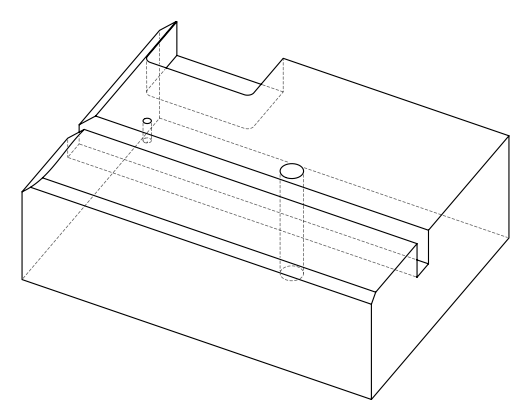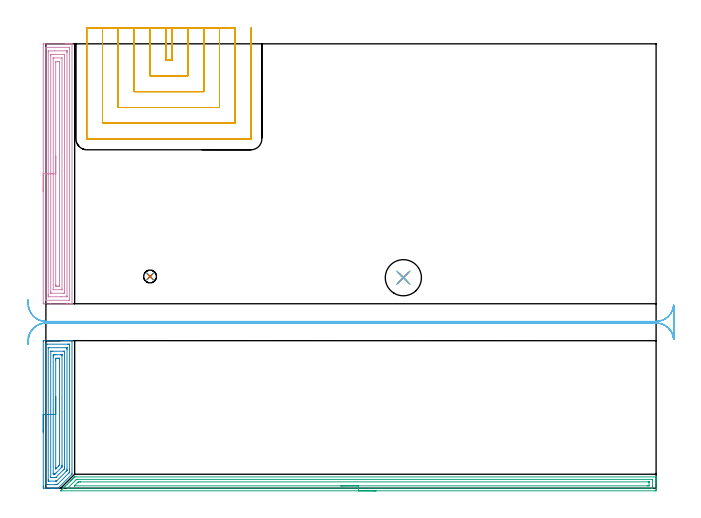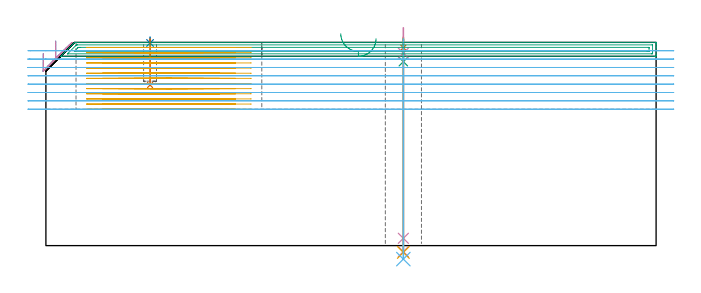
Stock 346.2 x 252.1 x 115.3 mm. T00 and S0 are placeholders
(PLAN: 12 operations, 8 tool changes, 68 min)
(1 SPOT_DRILL | STEP1HOLE | NXT0321_9005460120000 | 0.05 min | 181 mm3)
(2 SPOT_DRILL_1 | STEP1POCKET | NXT0321_9005460120000 | 0.03 min | 0 mm3)
(3 DRILL_BLIND_HOLE_INTO_CENTER | STEP1HOLE | UGT0301_193 | 0.05 min | 305 mm3)
(4 GUN_DRILL_THROUGH_HOLE | STEP1HOLE | UGT0307_005 | 0.6 min | 5791 mm3)
(5 DRILL_TO_ENLARGE_THROUGH_HOLE | STEP1HOLE | NXT0301_101 | 0.49 min | 8993 mm3)
(6 DRILL_TO_ENLARGE_THROUGH_HOLE_1 | STEP1HOLE | UGT0301_050 | 0.5 min | 22744 mm3)
(7 DRILL_BLIND_HOLE_INTO_CENTER_1 | STEP1POCKET | UGT0301_193 | 0.11 min | 947 mm3)
(8 AREA_MILL | FG_CHAMFER_SURFACE | UGT0205_001 | 4.24 min | 12107 mm3)
(9 AREA_MILL_1 | FG_CHAMFER_SURFACE_1 | UGT0205_001 | 8.24 min | 10379 mm3)
(10 AREA_MILL_2 | FG_CHAMFER_SURFACE_2 | UGT0205_001 | 7.39 min | 20586 mm3)
(11 MILL_SLOT | SLOT_PARTIAL_RECTANGULAR | NXT0201_011 | Follow Part, ap 3, ae 75% | 33.8 min | 239491 mm3)
(12 MILL_RECTANGULAR_SLOT | SLOT_RECTANGULAR | UGT0201_094 | Follow Part, ap 5, ae 75% | 12.52 min | 272268 mm3)
(TOOL NXT0321_9005460120000 | NC Spot Drill, 142deg, 12mm, Carbide, Uncoated | D12 PA142 FL30 Z2)
(TOOL UGT0301_193 | Twist Drill 7.3 mm | D7.3 PA118 FL66 Z2)
(TOOL UGT0307_005 | Gun Drill 8.3 mm | D8.3 PA130 FL24 Z1)
(TOOL NXT0301_101 | Carbide Drill 13mm [860.1-1300-104A1-MM 2214] | D13 PA140 FL123 Z2)
(TOOL UGT0301_050 | Twist Drill 20.5 mm | D20.5 PA118 FL145 Z2)
(TOOL UGT0205_001 | Chamfer Mill 20 x 3 x 45 deg. | D20 FL50 Z2)
(TOOL NXT0201_011 | ENDMILL 12mm [2P460-1200-NA 1630] | D12 FL38 Z6)
(TOOL UGT0201_094 | End mill 20 mm | D20 FL38 Z4)
(OP 1 SPOT_DRILL)
G17 G21 G94 G90
T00 M6
G54
G17 G0 G90 X202.8 Y119.4 S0 M3
G43 Z125.3 H0
G94 G81 G98 Z112.3 F250. R118.3
G80
M5
M2
(OP 2 SPOT_DRILL_1)
G17 G21 G94 G90
T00 M6
G54
G17 G0 G90 X59.1 Y120.1 S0 M3
G43 Z125.3 H0
G94 G81 G98 Z114.986 F250. R118.3
G80
M5
M2
(OP 3 DRILL_BLIND_HOLE_INTO_CENTER)
G17 G21 G94 G90
T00 M6
G54
G17 G0 G90 X202.8 Y119.4 S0 M3
G43 Z125.3 H0
G94 G81 G98 Z104.35 F250. R117.3
G80
M5
M2
(OP 4 GUN_DRILL_THROUGH_HOLE)
G17 G21 G94 G90
T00 M6
G54
G17 G0 G90 X202.8 Y119.4 M8
G43 Z125.3 H0
Z123.596
S716 M3
G94 G1 Z109.215 F125. M26
G4 X.084
Z4.15 F250.
G4 X.084
Z-3.435 F125.
G4 X.084
M5
M9
G0 Z123.596
Z125.3
M2
(OP 5 DRILL_TO_ENLARGE_THROUGH_HOLE)
G17 G21 G94 G90
T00 M6
G54
G17 G0 G90 X202.8 Y119.4 S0 M3
G43 Z125.3 H1
G94 G73 G98 Z-3.866 F250. Q11.917 R117.3
G80
M5
M2
(OP 6 DRILL_TO_ENLARGE_THROUGH_HOLE_1)
G17 G21 G94 G90
T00 M6
G54
G17 G0 G90 X202.8 Y119.4 S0 M3
G43 Z125.3 H0
G94 G73 G98 Z-7.659 F250. Q20.493 R117.3
G80
M5
M2
(OP 7 DRILL_BLIND_HOLE_INTO_CENTER_1)
G17 G21 G94 G90
T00 M6
G54
G17 G0 G90 X59.1 Y120.1 S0 M3
G43 Z125.3 H0
G94 G81 G98 Z91.1 F250. R117.3
G80
M5
M2
(OP 8 AREA_MILL)
G17 G21 G94 G90
T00 M6
G54
G17 G0 G90 X-1.5 Y31.85 S1061 M3
G43 Z125.3 H0
Z109.
G94 G1 Y31.888 Z108.128 F250.
Y32.002 Z107.264
Y32.191 Z106.412
Y32.453 Z105.58
Y32.787 Z104.774
Y33.19 Z104.
Y33.659 Z103.264
Y34.19 Z102.572
Y34.779 Z101.929
Y35.422 Z101.34
Y36.114 Z100.808
Y36.85 Z100.34
Y37.624 Z99.937
Y38.43 Z99.603
Y39.262 Z99.341
Y40.114 Z99.152
Y40.978 Z99.038
Y41.85 Z99.
Y83.153
X-1.496 Y83.467 Z99.002
X-1.491 Y83.69 Z99.005
X-1.263 Y83.7 Z99.234
X10.658 Z111.151
X11.343 Z111.841
X11.548 Z112.046
X12.234 Z112.731
X12.439 Z112.936
X12.85 Z113.349
X13.809 Z114.308
X14.22 Z114.719
X14.533 Z115.032
X14.771 Y83.693 Z115.263
X14.797 Y83.69 Z115.289
X14.8 Y83.597 Z115.3
Y8.541
X14.799 Y7.905 Z115.286
X14.685 Y7.784 Z115.182
X6.912 Y0.011 Z107.409
X6.9 Y0.005 Z107.397
X6.89 Y0. Z107.387
X4.834 Z105.333
X4.423 Z104.92
X4.218 Z104.715
X3.533 Z104.03
X3.327 Z103.825
X2.642 Z103.136
X-1.153 Y0.001 Z99.344
X-1.465 Y0.003 Z99.031
X-1.491 Y0.007 Z99.005
X-1.497 Y0.547 Z99.003
X-1.5 Y1.125 Z99.
Y41.85
X-0.086 Z100.414
X-0.085 Y81.489 Z100.415
X-0.083 Y81.601 Z100.417
X-0.079 Y81.674 Z100.421
X-0.075 Y81.692 Z100.425
X-0.069 Y81.694 Z100.431
X-0.03 Y81.697 Z100.47
X0.537 Y81.7 Z101.037
X0.861 Z101.361
X12.439 Z112.939
X13.007 Y81.698 Z113.507
X13.33 Y81.692 Z113.83
X13.369 Y81.69 Z113.869
X13.379 Y81.544 Z113.879
X13.384 Y81.433 Z113.884
X13.385 Y81.377 Z113.885
X13.386 Y10.261 Z113.886
X13.382 Y9.429 Z113.882
X13.38 Y9.379 Z113.88
X13.33 Y8.891 Z113.83
X13.157 Y8.713 Z113.657
X12.99 Y8.541 Z113.49
X6.772 Y2.323 Z107.272
X6.484 Y2.045 Z106.984
X6.446 Y2.01 Z106.946
X6.367 Y2.007 Z106.867
X6.205 Y2.004 Z106.705
X5.638 Y2. Z106.138
X5.314 Z105.814
X1.185 Z101.685
X0.861 Z101.361
X0.293 Y2.002 Z100.793
X-0.03 Y2.008 Z100.47
X-0.069 Y2.01 Z100.431
X-0.079 Y2.156 Z100.421
X-0.084 Y2.267 Z100.416
X-0.085 Y2.323 Z100.415
X-0.086 Y41.85 Z100.414
X1.328 Z101.828
X1.329 Y79.6 Z101.829
Y79.653
X1.332 Y79.678 Z101.832
X1.334 Y79.684 Z101.834
X1.353 Y79.69 Z101.853
X1.552 Y79.698 Z102.052
X1.652 Y79.7 Z102.152
X11.548 Z112.048
X11.648 Y79.699 Z112.148
X11.848 Y79.693 Z112.348
X11.965 Y79.688 Z112.465
X11.968 Y79.66 Z112.468
X11.97 Y79.6 Z112.47
X11.971 Y79.179 Z112.471
X11.972 Y78.712 Z112.472
X11.971 Y10.784 Z112.471
X11.97 Y10.317 Z112.47
X11.968 Y10.106 Z112.468
X11.965 Y10.003 Z112.465
X11.954 Y9.965 Z112.454
X11.93 Y9.937 Z112.43
X11.548 Y9.548 Z112.048
X11.489 Y9.488 Z111.989
X6.152 Y4.152 Z106.652
X6.098 Y4.1 Z106.598
X6.011 Y4.022 Z106.511
X5.713 Y4.008 Z106.213
X5.514 Y4.002 Z106.014
X5.414 Y4. Z105.914
X1.752 Z102.252
X1.652 Y4.001 Z102.152
X1.452 Y4.007 Z101.952
X1.335 Y4.012 Z101.835
X1.332 Y4.04 Z101.832
X1.331 Y4.1 Z101.831
X1.329 Y4.521 Z101.829
X1.328 Y4.988 Z101.828
Y41.85
X2.743 Z103.243
Y77.527
X2.745 Y77.625 Z103.245
X2.747 Y77.673 Z103.247
X2.749 Y77.689 Z103.249
X2.772 Y77.694 Z103.272
X3.533 Y77.7 Z104.033
X3.657 Z104.157
X9.892 Y77.699 Z110.392
X10.539 Y77.69 Z111.039
X10.551 Y77.688 Z111.051
X10.553 Y77.674 Z111.053
X10.556 Y77.633 Z111.056
X10.557 Y77.548 Z111.057
Y77.377
Y12.094
X10.556 Y11.307 Z111.056
X10.555 Y11.205 Z111.055
X10.55 Y11.014 Z111.05
X10.425 Y10.882 Z110.925
X10.261 Y10.713 Z110.761
X9.869 Y10.317 Z110.369
X5.815 Y6.265 Z106.315
X5.647 Y6.1 Z106.147
X5.585 Y6.042 Z106.085
X5.551 Y6.012 Z106.051
X5.505 Y6.009 Z106.005
X5.314 Y6.002 Z105.814
X5.189 Y6. Z105.689
X3.408 Z103.908
X2.761 Y6.01 Z103.261
X2.749 Y6.012 Z103.249
X2.747 Y6.026 Z103.247
X2.745 Y6.067 Z103.245
X2.743 Y6.152 Z103.243
Y6.323
Y41.85
X4.157 Z104.657
Y74.537
X4.158 Y75.159 Z104.658
X4.16 Y75.422 Z104.66
X4.164 Y75.681 Z104.664
X4.423 Y75.69 Z104.923
X4.774 Y75.698 Z105.274
X5.314 Y75.7 Z105.814
X5.663 Z106.163
X8.334 Z108.834
X8.877 Y75.699 Z109.377
X9.057 Y75.696 Z109.557
X9.122 Y75.693 Z109.622
X9.135 Y75.691 Z109.635
X9.137 Y75.666 Z109.637
X9.14 Y75.602 Z109.64
X9.142 Y75.425 Z109.642
Y12.982
X9.141 Y12.718 Z109.641
X9.136 Y12.094 Z109.636
X9.126 Y12.036 Z109.626
X9.087 Y11.992 Z109.587
X9.035 Y11.936 Z109.535
X8.877 Y11.775 Z109.377
X8.592 Y11.49 Z109.092
X5.643 Y8.541 Z106.143
X5.478 Y8.377 Z105.978
X5.314 Y8.216 Z105.814
X5.124 Y8.034 Z105.624
X5.094 Y8.01 Z105.594
X5.053 Y8.006 Z105.553
X4.964 Y8.002 Z105.464
X4.423 Y8.001 Z104.923
X4.243 Y8.004 Z104.743
X4.178 Y8.007 Z104.678
X4.165 Y8.009 Z104.665
X4.163 Y8.034 Z104.663
X4.16 Y8.098 Z104.66
X4.158 Y8.275 Z104.658
X4.157 Y41.85 Z104.657
X5.571 Z106.071
Y72.494
X5.572 Y73.125 Z106.072
X5.574 Y73.383 Z106.074
X5.578 Y73.689 Z106.078
X5.89 Y73.697 Z106.39
X6.205 Y73.699 Z106.705
X6.777 Y73.7 Z107.277
X7.095 Y73.699 Z107.595
X7.672 Y73.696 Z108.172
X7.711 Y73.69 Z108.211
X7.722 Y73.68 Z108.222
X7.725 Y73.643 Z108.225
X7.727 Y73.383 Z108.227
X7.729 Y72.751 Z108.229
Y72.494
Y13.87
X7.727 Y13.241 Z108.227
X7.724 Y13.111 Z108.224
X7.722 Y13.083 Z108.222
X7.701 Y13.058 Z108.201
X7.632 Y12.982 Z108.132
X7.365 Y12.713 Z107.865
X7.095 Y12.443 Z107.595
X6.031 Y11.379 Z106.531
X5.858 Y11.205 Z106.358
X5.604 Y10.956 Z106.104
X5.582 Y10.938 Z106.082
X5.578 Y10.939 Z106.078
X5.575 Y10.945 Z106.075
X5.572 Y11.205 Z106.072
X5.571 Y11.524 Z106.071
Y11.837
Y41.85
Y42.722 Z106.109
Y43.587 Z106.223
Y44.438 Z106.412
Y45.27 Z106.674
Y46.076 Z107.008
Y46.85 Z107.411
Y47.586 Z107.88
Y48.278 Z108.411
Y48.921 Z109.
Y49.51 Z109.643
Y50.042 Z110.335
Y50.51 Z111.071
Y50.913 Z111.845
Y51.247 Z112.651
Y51.509 Z113.483
Y51.698 Z114.335
Y51.812 Z115.2
Y51.85 Z116.071
G0 Z125.3
M5
M2
(OP 9 AREA_MILL_1)
G17 G21 G94 G90
T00 M6
G54
G17 G0 G90 X187.3 Y-1.5 S1061 M3
G43 Z125.3 H0
Z117.4
G94 G1 X187.262 Z116.528 F250.
X187.148 Z115.663
X186.959 Z114.812
X186.697 Z113.98
X186.363 Z113.174
X185.96 Z112.4
X185.492 Z111.664
X184.961 Z110.972
X184.371 Z110.329
X183.728 Z109.739
X183.036 Z109.208
X182.3 Z108.74
X181.526 Z108.337
X180.72 Z108.003
X179.888 Z107.741
X179.037 Z107.552
X178.172 Z107.438
X177.3 Z107.4
X8.564
X8.419 Y-1.493 Z107.406
X8.564 Y-1.338 Z107.561
X9.01 Y-0.889 Z108.009
X9.71 Y-0.19 Z108.71
X10.296 Y0.397 Z109.295
X10.59 Y0.69 Z109.59
X11.242 Y1.343 Z110.242
X12.135 Y2.235 Z111.135
X13.028 Y3.128 Z112.027
X13.816 Y3.917 Z112.814
X13.921 Y4.022 Z112.919
X14.252 Y4.352 Z113.252
X14.472 Y4.572 Z113.472
X14.696 Y4.796 Z113.695
X14.813 Y4.915 Z113.811
X14.989 Y5.09 Z113.988
X15.26 Y5.361 Z114.259
X15.427 Y5.53 Z114.424
X15.593 Y5.694 Z114.592
X15.706 Y5.807 Z114.705
X15.867 Y5.97 Z114.865
X16.025 Y6.126 Z115.023
X16.153 Y6.253 Z115.151
X16.295 Y6.396 Z115.29
X17.045 Y6.4 Z115.3
X346.036
X346.19 Y6.394 Z115.293
X346.2 Y6.084 Z114.984
Y5.735 Z114.635
Y5.09 Z113.985
Y3.887 Z112.784
Y3.33 Z112.224
Y-0.791 Z108.106
X346.197 Y-1.07 Z107.827
X346.19 Y-1.492 Z107.406
X346.022 Y-1.496 Z107.402
X345.59 Y-1.5 Z107.4
X177.3
Y-0.086 Z108.814
X12.581 Y-0.085 Z108.815
X12.474 Y-0.084 Z108.816
X12.327 Y-0.079 Z108.821
X12.285 Y-0.075 Z108.825
X12.293 Y-0.064 Z108.836
X12.37 Y0.018 Z108.918
X12.453 Y0.103 Z109.003
X12.581 Y0.232 Z109.132
X16.801 Y4.451 Z113.351
X17.045 Y4.694 Z113.594
X17.25 Y4.888 Z113.788
X17.353 Y4.979 Z113.879
X17.545 Y4.982 Z113.882
X17.938 Y4.985 Z113.885
X343.911
X344.167 Y4.98 Z113.88
X344.19 Y4.978 Z113.878
X344.195 Y4.959 Z113.859
X344.199 Y4.928 Z113.828
X344.2 Y4.899 Z113.799
Y4.7 Z113.6
Y1.18 Z110.08
X344.199 Y0.69 Z109.59
X344.197 Y0.303 Z109.203
X344.188 Y-0.079 Z108.821
X343.804 Y-0.084 Z108.816
X343.698 Y-0.085 Z108.815
X177.3 Y-0.086 Z108.814
Y1.328 Z110.228
X16.397 Y1.329 Z110.229
X16.17 Y1.331 Z110.231
X16.153 Y1.333 Z110.233
X16.147 Y1.336 Z110.236
X16.148 Y1.342 Z110.242
X16.153 Y1.352 Z110.252
X18.035 Y3.235 Z112.135
X18.132 Y3.33 Z112.23
X18.366 Y3.555 Z112.455
X18.593 Y3.565 Z112.465
X18.831 Y3.568 Z112.468
X19.479 Y3.571 Z112.471
X19.724
X341.774
X342.019 Y3.57 Z112.47
X342.1 Y3.568 Z112.468
X342.163 Y3.565 Z112.465
X342.19 Y3.555 Z112.455
X342.193 Y3.508 Z112.408
X342.197 Y3.33 Z112.23
X342.2 Y3.152 Z112.052
X342.198 Y1.57 Z110.47
X342.196 Y1.396 Z110.296
X342.19 Y1.338 Z110.238
X342.14 Y1.335 Z110.235
X342.019 Y1.333 Z110.233
X341.371 Y1.329 Z110.229
X341.126 Y1.328 Z110.228
X177.3
X176.429 Z110.266
X175.564 Z110.38
X174.712 Z110.569
X173.88 Z110.831
X173.074 Z111.165
X172.3 Z111.568
X171.564 Z112.037
X170.872 Z112.568
X170.229 Z113.157
X169.64 Z113.801
X169.109 Z114.493
X168.64 Z115.228
X168.237 Z116.002
X167.903 Z116.808
X167.641 Z117.64
X167.452 Z118.492
X167.338 Z119.357
X167.3 Z120.228
G0 Z125.3
M5
M2
(OP 10 AREA_MILL_2)
G17 G21 G94 G90
T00 M6
G54
G17 G0 G90 X-1.5 Y168.35 S1061 M3
G43 Z125.3 H0
Z109.
G94 G1 Y168.388 Z108.128 F250.
Y168.502 Z107.264
Y168.691 Z106.412
Y168.953 Z105.58
Y169.287 Z104.774
Y169.69 Z104.
Y170.158 Z103.264
Y170.69 Z102.572
Y171.279 Z101.929
Y171.922 Z101.34
Y172.614 Z100.809
Y173.35 Z100.34
Y174.124 Z99.937
Y174.93 Z99.603
Y175.762 Z99.341
Y176.614 Z99.152
Y177.478 Z99.038
Y178.35 Z99.
Y251.5
X-1.497 Y251.815 Z99.002
X-1.492 Y252.09 Z99.006
X-1.212 Y252.1 Z99.285
X10.949 Z111.444
X11.548 Z112.042
X12.131 Z112.628
X12.439 Z112.935
X13.022 Z113.518
X13.33 Z113.825
X13.945 Z114.444
X14.4 Z114.899
X14.756 Y252.093 Z115.247
X14.797 Y252.09 Z115.288
X14.8 Y251.946 Z115.3
Y104.754
X14.797 Y104.61 Z115.288
X14.756 Y104.607 Z115.247
X14.399 Y104.6 Z114.899
X13.945 Z114.444
X13.33 Z113.825
X12.131 Z112.628
X11.548 Z112.042
X2.526 Z103.023
X-1.153 Z99.344
X-1.212 Y104.601 Z99.285
X-1.492 Y104.61 Z99.006
X-1.499 Y104.888 Z98.999
Y104.916
X-1.5 Y178.35 Z99.
X-0.086 Z100.414
Y249.772
X-0.085 Y249.828 Z100.415
X-0.08 Y249.94 Z100.42
X-0.071 Y250.09 Z100.429
X-0.03 Y250.093 Z100.47
X0.478 Y250.1 Z100.978
X12.947 Y250.099 Z113.447
X13.33 Y250.093 Z113.83
X13.377 Y250.09 Z113.877
X13.383 Y249.884 Z113.883
X13.385 Y249.772 Z113.885
X13.386 Y106.928 Z113.886
X13.385 Y106.872 Z113.885
X13.38 Y106.76 Z113.88
X13.371 Y106.61 Z113.871
X13.33 Y106.607 Z113.83
X12.822 Y106.601 Z113.322
X0.353 Z100.853
X-0.03 Y106.607 Z100.47
X-0.077 Y106.61 Z100.423
X-0.083 Y106.816 Z100.417
X-0.085 Y106.928 Z100.415
X-0.086 Y178.35 Z100.414
X1.328 Z101.828
X1.329 Y247.463 Z101.829
X1.33 Y247.932 Z101.83
X1.333 Y248.037 Z101.833
X1.335 Y248.081 Z101.835
X1.416 Y248.09 Z101.916
X1.585 Y248.098 Z102.085
X4.743 Y248.1 Z105.243
X11.716 Y248.099 Z112.216
X11.828 Y248.098 Z112.328
X11.918 Y248.093 Z112.418
X11.965 Y248.088 Z112.465
X11.967 Y248.072 Z112.467
X11.969 Y247.932 Z112.469
X11.971 Y247.508 Z112.471
X11.972 Y247.04 Z112.472
X11.971 Y109.237 Z112.471
X11.969 Y108.768 Z112.469
X11.967 Y108.663 Z112.467
X11.965 Y108.619 Z112.465
X11.884 Y108.61 Z112.384
X11.715 Y108.602 Z112.215
X8.557 Y108.6 Z109.057
X1.584 Z102.084
X1.471 Y108.602 Z101.971
X1.382 Y108.607 Z101.882
X1.335 Y108.612 Z101.835
X1.333 Y108.628 Z101.833
X1.331 Y108.768 Z101.831
X1.329 Y109.192 Z101.829
Y109.66
X1.328 Y178.35 Z101.828
X2.743 Z103.243
Y245.255
X2.747 Y246.042 Z103.247
X2.75 Y246.09 Z103.25
X2.795 Y246.093 Z103.295
X2.9 Y246.097 Z103.4
X3.111 Y246.099 Z103.611
X3.533 Y246.1 Z104.033
X10.209 Y246.099 Z110.709
X10.407 Y246.097 Z110.907
X10.505 Y246.094 Z111.005
X10.548 Y246.09 Z111.048
X10.55 Y246.057 Z111.05
X10.557 Y245.356 Z111.057
Y245.255
Y111.445
X10.553 Y110.658 Z111.053
X10.55 Y110.61 Z111.05
X10.505 Y110.607 Z111.005
X10.4 Y110.603 Z110.9
X10.189 Y110.601 Z110.689
X9.767 Y110.6 Z110.267
X3.091 Y110.601 Z103.591
X2.893 Y110.602 Z103.393
X2.795 Y110.606 Z103.295
X2.752 Y110.61 Z103.252
X2.75 Y110.643 Z103.25
X2.743 Y111.344 Z103.243
Y111.445
Y178.35
X4.157 Z104.657
Y243.738
X4.159 Y244.005 Z104.659
X4.162 Y244.08 Z104.662
X4.165 Y244.091 Z104.665
X4.169 Y244.095 Z104.669
X4.188 Y244.098 Z104.688
X4.267 Y244.099 Z104.767
X4.423 Y244.1 Z104.923
X9.14 Y244.099 Z109.64
X9.143 Y244.097 Z109.643
Y112.962
X9.141 Y112.695 Z109.641
X9.138 Y112.62 Z109.638
X9.135 Y112.609 Z109.635
X9.131 Y112.605 Z109.631
X9.112 Y112.602 Z109.612
X9.033 Y112.601 Z109.533
X8.877 Y112.6 Z109.377
X4.16 Y112.601 Z104.66
X4.158 Y112.603 Z104.658
X4.157 Y178.35 Z104.657
X5.571 Z106.071
X5.572 Y241.429 Z106.072
X5.573 Y241.687 Z106.073
X5.576 Y242.004 Z106.076
X5.578 Y242.075 Z106.078
X5.656 Y242.09 Z106.156
X5.796 Y242.096 Z106.296
X6.205 Y242.099 Z106.705
X6.683 Y242.1 Z107.183
X7.095 Z107.595
X7.576 Y242.098 Z108.076
X7.697 Y242.092 Z108.197
X7.722 Y242.09 Z108.222
X7.724 Y242.047 Z108.224
X7.727 Y241.946 Z108.227
X7.728 Y241.687 Z108.228
X7.729 Y241.052 Z108.229
X7.728 Y115.271 Z108.228
X7.727 Y115.013 Z108.227
X7.724 Y114.696 Z108.224
X7.722 Y114.625 Z108.222
X7.644 Y114.61 Z108.144
X7.504 Y114.604 Z108.004
X7.095 Y114.601 Z107.595
X6.617 Y114.6 Z107.117
X6.205 Z106.705
X5.724 Y114.602 Z106.224
X5.603 Y114.608 Z106.103
X5.578 Y114.61 Z106.078
X5.576 Y114.653 Z106.076
X5.573 Y114.754 Z106.073
X5.572 Y115.013 Z106.072
X5.571 Y115.647 Z106.071
Y178.35
Y179.222 Z106.109
Y180.086 Z106.223
Y180.938 Z106.412
Y181.77 Z106.674
Y182.576 Z107.008
Y183.35 Z107.411
Y184.086 Z107.88
Y184.778 Z108.411
Y185.421 Z109.
Y186.01 Z109.643
Y186.542 Z110.335
Y187.01 Z111.071
Y187.413 Z111.845
Y187.747 Z112.651
Y188.009 Z113.483
Y188.198 Z114.335
Y188.312 Z115.2
Y188.35 Z116.071
G0 Z125.3
M5
M2
(OP 11 MILL_SLOT)
G17 G21 G94 G90
T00 M6
G54
G17 G0 G90 X68.1 Y261.1 S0 M3
G43 Z125.3 H1
Z112.385
G94 G1 Y258.1 F250.
Y243. F500.
X71.5
Y258.1
Y261.1 F250.
X59.1
Y258.1
Y234. F500.
X80.5
Y258.1
Y261.1 F250.
X50.1
Y258.1
Y225. F500.
X89.5
Y258.1
Y261.1 F250.
X41.1
Y258.1
Y216. F500.
X98.5
Y258.1
Y261.1 F250.
X32.1
Y258.1
Y207. F500.
X107.5
Y258.1
Y261.1 F250.
X23.1
Y258.1
Y198.2 F500.
G3 X23.3 Y198. R0.2
G1 X116.3
G3 X116.5 Y198.2 R0.2
G1 Y258.1
Y261.1 F250.
G0 X68.1 Z109.469
G1 Y258.1
Y243. F500.
X71.5
Y258.1
Y261.1 F250.
X59.1
Y258.1
Y234. F500.
X80.5
Y258.1
Y261.1 F250.
X50.1
Y258.1
Y225. F500.
X89.5
Y258.1
Y261.1 F250.
X41.1
Y258.1
Y216. F500.
X98.5
Y258.1
Y261.1 F250.
X32.1
Y258.1
Y207. F500.
X107.5
Y258.1
Y261.1 F250.
X23.1
Y258.1
Y198.2 F500.
G3 X23.3 Y198. R0.2
G1 X116.3
G3 X116.5 Y198.2 R0.2
G1 Y258.1
Y261.1 F250.
G0 X68.1 Z106.554
G1 Y258.1
Y243. F500.
X71.5
Y258.1
Y261.1 F250.
X59.1
Y258.1
Y234. F500.
X80.5
Y258.1
Y261.1 F250.
X50.1
Y258.1
Y225. F500.
X89.5
Y258.1
Y261.1 F250.
X41.1
Y258.1
Y216. F500.
X98.5
Y258.1
Y261.1 F250.
X32.1
Y258.1
Y207. F500.
X107.5
Y258.1
Y261.1 F250.
X23.1
Y258.1
Y198.2 F500.
G3 X23.3 Y198. R0.2
G1 X116.3
G3 X116.5 Y198.2 R0.2
G1 Y258.1
Y261.1 F250.
G0 X68.1 Z103.638
G1 Y258.1
Y243. F500.
X71.5
Y258.1
Y261.1 F250.
X59.1
Y258.1
Y234. F500.
X80.5
Y258.1
Y261.1 F250.
X50.1
Y258.1
Y225. F500.
X89.5
Y258.1
Y261.1 F250.
X41.1
Y258.1
Y216. F500.
X98.5
Y258.1
Y261.1 F250.
X32.1
Y258.1
Y207. F500.
X107.5
Y258.1
Y261.1 F250.
X23.1
Y258.1
Y198.2 F500.
G3 X23.3 Y198. R0.2
G1 X116.3
G3 X116.5 Y198.2 R0.2
G1 Y258.1
Y261.1 F250.
G0 X68.1 Z100.723
G1 Y258.1
Y243. F500.
X71.5
Y258.1
Y261.1 F250.
X59.1
Y258.1
Y234. F500.
X80.5
Y258.1
Y261.1 F250.
X50.1
Y258.1
Y225. F500.
X89.5
Y258.1
Y261.1 F250.
X41.1
Y258.1
Y216. F500.
X98.5
Y258.1
Y261.1 F250.
X32.1
Y258.1
Y207. F500.
X107.5
Y258.1
Y261.1 F250.
X23.1
Y258.1
Y198.2 F500.
G3 X23.3 Y198. R0.2
G1 X116.3
G3 X116.5 Y198.2 R0.2
G1 Y258.1
Y261.1 F250.
G0 X68.1 Z97.808
G1 Y258.1
Y243. F500.
X71.5
Y258.1
Y261.1 F250.
X59.1
Y258.1
Y234. F500.
X80.5
Y258.1
Y261.1 F250.
X50.1
Y258.1
Y225. F500.
X89.5
Y258.1
Y261.1 F250.
X41.1
Y258.1
Y216. F500.
X98.5
Y258.1
Y261.1 F250.
X32.1
Y258.1
Y207. F500.
X107.5
Y258.1
Y261.1 F250.
X23.1
Y258.1
Y198.2 F500.
G3 X23.3 Y198. R0.2
G1 X116.3
G3 X116.5 Y198.2 R0.2
G1 Y258.1
Y261.1 F250.
G0 X68.1 Z94.892
G1 Y258.1
Y243. F500.
X71.5
Y258.1
Y261.1 F250.
X59.1
Y258.1
Y234. F500.
X80.5
Y258.1
Y261.1 F250.
X50.1
Y258.1
Y225. F500.
X89.5
Y258.1
Y261.1 F250.
X41.1
Y258.1
Y216. F500.
X98.5
Y258.1
Y261.1 F250.
X32.1
Y258.1
Y207. F500.
X107.5
Y258.1
Y261.1 F250.
X23.1
Y258.1
Y198.2 F500.
G3 X23.3 Y198. R0.2
G1 X116.3
G3 X116.5 Y198.2 R0.2
G1 Y258.1
Y261.1 F250.
G0 X68.1 Z91.977
G1 Y258.1
Y243. F500.
X71.5
Y258.1
Y261.1 F250.
X59.1
Y258.1
Y234. F500.
X80.5
Y258.1
Y261.1 F250.
X50.1
Y258.1
Y225. F500.
X89.5
Y258.1
Y261.1 F250.
X41.1
Y258.1
Y216. F500.
X98.5
Y258.1
Y261.1 F250.
X32.1
Y258.1
Y207. F500.
X107.5
Y258.1
Y261.1 F250.
X23.1
Y258.1
Y198.2 F500.
G3 X23.3 Y198. R0.2
G1 X116.3
G3 X116.5 Y198.2 R0.2
G1 Y258.1
Y261.1 F250.
G0 X68.1 Z89.062
G1 Y258.1
Y243. F500.
X71.5
Y258.1
Y261.1 F250.
X59.1
Y258.1
Y234. F500.
X80.5
Y258.1
Y261.1 F250.
X50.1
Y258.1
Y225. F500.
X89.5
Y258.1
Y261.1 F250.
X41.1
Y258.1
Y216. F500.
X98.5
Y258.1
Y261.1 F250.
X32.1
Y258.1
Y207. F500.
X107.5
Y258.1
Y261.1 F250.
X23.1
Y258.1
Y198.2 F500.
G3 X23.3 Y198. R0.2
G1 X116.3
G3 X116.5 Y198.2 R0.2
G1 Y258.1
Y261.1 F250.
G0 X68.1 Z86.146
G1 Y258.1
Y243. F500.
X71.5
Y258.1
Y261.1 F250.
X59.1
Y258.1
Y234. F500.
X80.5
Y258.1
Y261.1 F250.
X50.1
Y258.1
Y225. F500.
X89.5
Y258.1
Y261.1 F250.
X41.1
Y258.1
Y216. F500.
X98.5
Y258.1
Y261.1 F250.
X32.1
Y258.1
Y207. F500.
X107.5
Y258.1
Y261.1 F250.
X23.1
Y258.1
Y198.2 F500.
G3 X23.3 Y198. R0.2
G1 X116.3
G3 X116.5 Y198.2 R0.2
G1 Y258.1
Y261.1 F250.
G0 X68.1 Z83.231
G1 Y258.1
Y243. F500.
X71.5
Y258.1
Y261.1 F250.
X59.1
Y258.1
Y234. F500.
X80.5
Y258.1
Y261.1 F250.
X50.1
Y258.1
Y225. F500.
X89.5
Y258.1
Y261.1 F250.
X41.1
Y258.1
Y216. F500.
X98.5
Y258.1
Y261.1 F250.
X32.1
Y258.1
Y207. F500.
X107.5
Y258.1
Y261.1 F250.
X23.1
Y258.1
Y198.2 F500.
G3 X23.3 Y198. R0.2
G1 X116.3
G3 X116.5 Y198.2 R0.2
G1 Y258.1
Y261.1 F250.
G0 X68.1 Z80.315
G1 Y258.1
Y243. F500.
X71.5
Y258.1
Y261.1 F250.
X59.1
Y258.1
Y234. F500.
X80.5
Y258.1
Y261.1 F250.
X50.1
Y258.1
Y225. F500.
X89.5
Y258.1
Y261.1 F250.
X41.1
Y258.1
Y216. F500.
X98.5
Y258.1
Y261.1 F250.
X32.1
Y258.1
Y207. F500.
X107.5
Y258.1
Y261.1 F250.
X23.1
Y258.1
Y198.2 F500.
G3 X23.3 Y198. R0.2
G1 X116.3
G3 X116.5 Y198.2 R0.2
G1 Y258.1
Y261.1 F250.
G0 X68.1 Z77.4
G1 Y258.1
Y243. F500.
X71.5
Y258.1
Y261.1 F250.
X59.1
Y258.1
Y234. F500.
X80.5
Y258.1
Y261.1 F250.
X50.1
Y258.1
Y225. F500.
X89.5
Y258.1
Y261.1 F250.
X41.1
Y258.1
Y216. F500.
X98.5
Y258.1
Y261.1 F250.
X32.1
Y258.1
Y207. F500.
X107.5
Y258.1
Y261.1 F250.
X23.1
Y258.1
Y198.2 F500.
G3 X23.3 Y198. R0.2
G1 X116.3
G3 X116.5 Y198.2 R0.2
G1 Y258.1
Y261.1 F250.
G0 Z125.3
M5
M2
(OP 12 MILL_RECTANGULAR_SLOT)
G17 G21 G94 G90
T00 M6
G54
G17 G0 G90 X-10.16 Y86.102 S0 M3
G43 Z125.3 H0
Z110.562
G94 G1 X-8.66 Y88.7 F250.
G2 X0. Y93.7 R10. F500.
G1 X346.2
G2 X356.17 Y84.474 R10.
G1 X356.2
Y103.826
X356.17
G2 X346.2 Y94.6 R10.
G1 X0.
G2 X-8.66 Y99.6 R10.
G1 X-10.16 Y102.198 F250.
G0 X-10.351 Y85.062 Z105.825
G1 X-9.122 Y87.798
G2 X0. Y93.7 R10. F500.
G1 X346.2
G2 X356.17 Y84.474 R10.
G1 X356.2
Y103.826
X356.17
G2 X346.2 Y94.6 R10.
G1 X0.
G2 X-9.122 Y100.502 R10.
G1 X-10.351 Y103.239 F250.
G0 X-10.367 Y82.463 Z101.087
G1 X-9.851 Y85.418
G2 X0. Y93.7 R10. F500.
G1 X346.2
G2 X356.17 Y84.474 R10.
G1 X356.2
Y103.826
X356.17
G2 X346.2 Y94.6 R10.
G1 X0.
G2 X-9.851 Y102.88 R10.
G1 X-10.367 Y105.835 F250.
G0 X-10.202 Y81.483 Z96.35
G1 X-9.97 Y84.474
G2 X0. Y93.7 R10. F500.
G1 X346.2
G2 X356.17 Y84.474 R10.
G1 X356.2
Y103.826
X356.17
G2 X346.2 Y94.6 R10.
G1 X0.
G2 X-9.97 Y103.826 R10.
G1 X-10.202 Y106.817 F250.
G0 Y81.483 Z91.612
G1 X-9.97 Y84.474
G2 X0. Y93.7 R10. F500.
G1 X346.2
G2 X356.17 Y84.474 R10.
G1 X356.2
Y103.826
X356.17
G2 X346.2 Y94.6 R10.
G1 X0.
G2 X-9.97 Y103.826 R10.
G1 X-10.202 Y106.817 F250.
G0 Y81.483 Z86.875
G1 X-9.97 Y84.474
G2 X0. Y93.7 R10. F500.
G1 X346.2
G2 X356.17 Y84.474 R10.
G1 X356.2
Y103.826
X356.17
G2 X346.2 Y94.6 R10.
G1 X0.
G2 X-9.97 Y103.826 R10.
G1 X-10.202 Y106.817 F250.
G0 Y81.483 Z82.137
G1 X-9.97 Y84.474
G2 X0. Y93.7 R10. F500.
G1 X346.2
G2 X356.17 Y84.474 R10.
G1 X356.2
Y103.826
X356.17
G2 X346.2 Y94.6 R10.
G1 X0.
G2 X-9.97 Y103.826 R10.
G1 X-10.202 Y106.817 F250.
G0 Y81.483 Z77.4
G1 X-9.97 Y84.474
G2 X0. Y93.7 R10. F500.
G1 X346.2
G2 X356.17 Y84.474 R10.
G1 X356.2
Y103.826
X356.17
G2 X346.2 Y94.6 R10.
G1 X0.
G2 X-9.97 Y103.826 R10.
G1 X-10.202 Y106.817 F250.
G0 Z125.3
M5
M2
